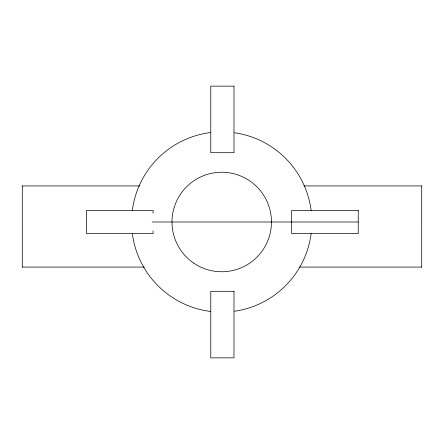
<?xml version="1.0" encoding="UTF-8"?>
<svg xmlns="http://www.w3.org/2000/svg" width="444" height="444" viewBox="0 0 444 444"><rect width="100%" height="100%" fill="white"/><g stroke="black" fill="none" stroke-linecap="round" stroke-linejoin="round"><path stroke-width="0.67" d="M22.2 185.936L139.866 185.936M303.924 185.936L421.8 185.936M152.126 222L358.241 222M22.2 267.077L144.25 267.077M299.278 267.077L421.8 267.077M421.722 185.936L421.717 267.077M153.08 213.126L153.08 210.395L86.519 210.395L86.519 233.605L153.08 233.605L153.08 230.874M22.278 185.936L22.283 267.077M311.144 233.555A90.154 90.154 0 0 1 234.56 311.238M210.817 311.488A90.154 90.154 0 0 1 132.323 233.555M132.323 210.445A90.154 90.154 0 0 1 210.817 132.512M234.56 132.762A90.154 90.154 0 0 1 311.144 210.445M233.982 86.142L210.778 86.142L210.778 152.697L233.982 152.697L233.982 86.142M358.241 210.395L291.68 210.395L291.68 233.605L358.241 233.605L358.241 210.395M233.982 291.303L210.778 291.303L210.778 357.858L233.982 357.858L233.982 291.303M193.85 263.198A49.745 49.745 0 0 0 271.351 225.546A49.745 49.745 0 0 0 199.994 177.256A49.745 49.745 0 0 0 193.85 263.198"/></g></svg>
